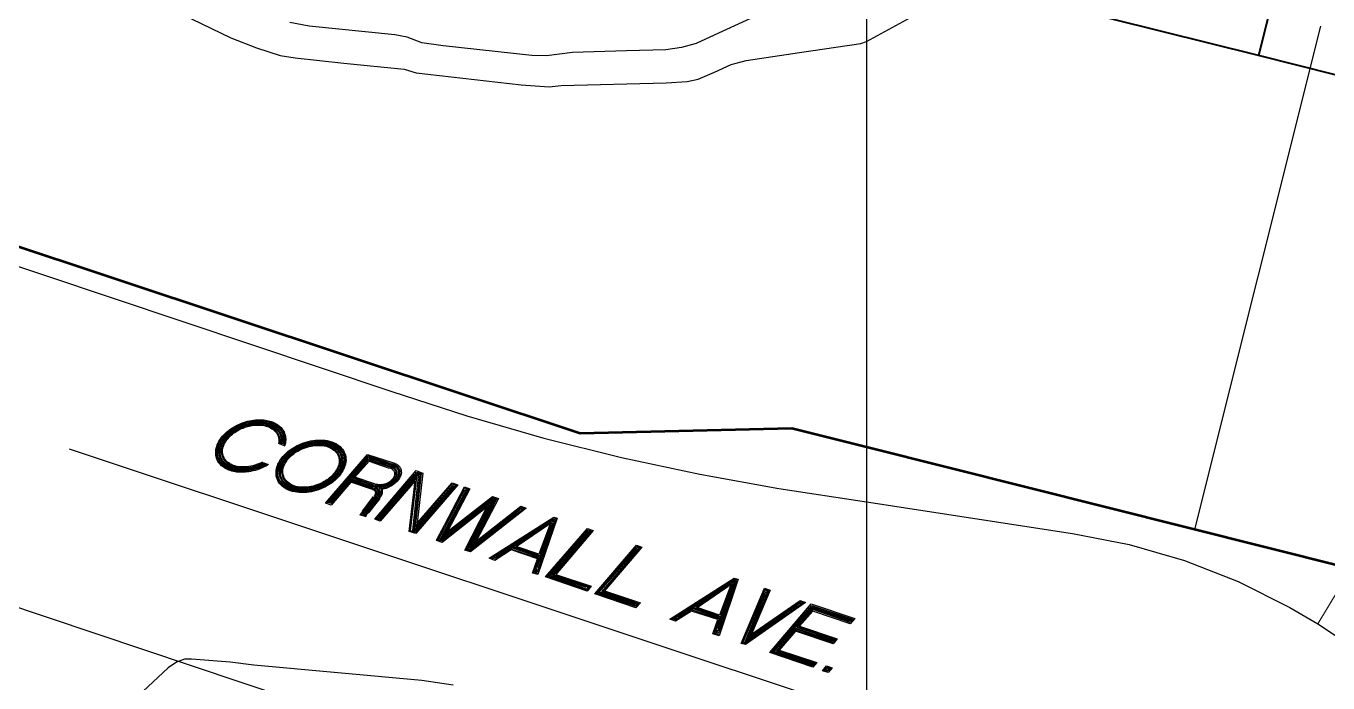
# Model space of a CAD drawing. Header units: feet. Extents: x 7 to 2308, y -319 to 1396.
# Drawn here: x 656.9 to 793.8, y -49.4 to 19.7 of the extents above; entities that cross this region are included whole.
import ezdxf

# ---------------------------------------------------------------- set-up
doc = ezdxf.new("R2010")
doc.units = ezdxf.units.FT
doc.header["$MEASUREMENT"] = 0
for name, color, linetype in [('PDF_X1003BASE$ANNOT-PE-T20', 7, 'Continuous'), ('PDF_X1003BASE$PA_NEAT_LINE', 7, 'Continuous'), ('PDF_X1003BASE$PA_PARCEL', 7, 'Continuous'), ('PDF_X1003BASE$PA_ROW', 7, 'Continuous'), ('PDF_X1003BASE$ST_STREET_CL', 7, 'Continuous'), ('PDF_X1003BASE$TR_CURB', 7, 'Continuous'), ('PDF_X1003BASE$TR_SIDEWALK', 7, 'Continuous')]:
    doc.layers.add(name, color=color, linetype=linetype)
for name, color, linetype, true_color in [('PDF_X1003BASE$BL_BUILDING', 7, 'Continuous', 0x979797), ('PDF_X1003BASE$CR_CONT_DEF', 7, 'Continuous', 0x979797), ('PDF_X1003BASE$CR_NDX_DEF', 7, 'Continuous', 0x767676)]:
    doc.layers.add(name, color=color, linetype=linetype, true_color=true_color)

msp = doc.modelspace()

# ---------------------------------------------------------------- linework, layer by layer
at = {"layer": 'PDF_X1003BASE$ANNOT-PE-T20', "lineweight": 25}
for points in [[(683.41, -24.18), (684.1, -24.45)], [(693.32, -29.03), (691.03, -28.29), (688.95, -30.68), (688.37, -30.47), (692.79, -25.35), (695.51, -26.26)], [(693.38, -28.98), (690.98, -28.13), (688.95, -30.52), (688.53, -30.42), (692.79, -25.46), (695.46, -26.37)], [(693.43, -28.87), (690.98, -28.02), (688.9, -30.42), (688.74, -30.36), (692.84, -25.57), (695.4, -26.42)], [(688.9, -30.31), (692.84, -25.67), (695.35, -26.53)], [(693.48, -28.66), (691.14, -27.86), (692.9, -25.83), (695.24, -26.63)], [(693.59, -28.61), (691.3, -27.81), (692.9, -25.94), (695.19, -26.69)], [(681.65, -26.21), (682.34, -26.42)], [(693.64, -28.5), (691.46, -27.75), (692.95, -26.05), (695.08, -26.79)], [(698.07, -27.33), (694.02, -32.07)], [(693.54, -28.77), (693.43, -28.77), (690.93, -27.91)], [(697.7, -33.4), (701.75, -28.71)], [(692.26, -31.32), (693.43, -29.78)], [(693.54, -29.78), (692.31, -31.38)], [(693.64, -29.83), (692.42, -31.38)], [(692.52, -31.43), (693.75, -29.83)], [(692.63, -31.48), (693.86, -29.89)], [(692.74, -31.48), (693.96, -29.94)], [(694.07, -29.99), (692.84, -31.54)], [(700.09, -34.31), (702.97, -28.87), (703.51, -29.09)], [(708.62, -31.22), (703.51, -35.27), (706.07, -30.05), (700.57, -34.26), (703.08, -29.35)], [(703.03, -29.14), (703.35, -29.25)], [(708.84, -30.84), (709.32, -31.06), (703.67, -35.54)], [(708.68, -31.06), (709, -31.16)], [(692.63, -31.91), (691.99, -31.7)], [(708.36, -35), (711.88, -32.66), (711.77, -32.66), (706.49, -36.12), (706.28, -36.07), (712.09, -32.28), (712.46, -32.44), (710.65, -37.56), (710.44, -37.46), (712.14, -32.76), (712.09, -32.71), (710.92, -35.86)], [(706.6, -35.96), (711.93, -32.44), (712.3, -32.6), (710.6, -37.3)], [(711.82, -32.55), (712.25, -32.66)], [(712.41, -32.5), (711.98, -32.39)], [(712.14, -32.23), (712.52, -32.34)], [(712.68, -32.18), (712.3, -32.02)], [(715.77, -39.37), (712.04, -38.15), (715.98, -33.51)], [(707.93, -35.32), (710.7, -36.23)], [(710.86, -36.07), (708.09, -35.16)], [(708.14, -35.06), (710.92, -35.96)], [(720.94, -41.13), (717.15, -39.85), (721.15, -35.27)], [(706.23, -36.39), (705.75, -36.23)], [(706.12, -36.12), (706.39, -36.23)], [(706.55, -36.07), (706.44, -36.02)], [(710.22, -37.72), (710.7, -37.88)], [(710.65, -37.67), (710.33, -37.56)], [(710.49, -37.4), (710.6, -37.4)], [(727.34, -41.4), (730.85, -39.05), (730.75, -39.05), (725.47, -42.52), (725.26, -42.47), (731.07, -38.68), (731.44, -38.84), (729.63, -43.96), (729.42, -43.85), (731.17, -39.16), (731.07, -39.16), (729.9, -42.25)], [(725.63, -42.36), (730.91, -38.89), (731.28, -39), (729.58, -43.69)], [(730.85, -38.95), (731.23, -39.11)], [(731.39, -38.95), (730.96, -38.79)], [(731.12, -38.63), (731.55, -38.73)], [(731.65, -38.57), (731.28, -38.47)], [(732.19, -45.13), (734.53, -39.53), (735.01, -39.69)], [(737.94, -41.24), (732.56, -44.97), (734.59, -40.12)], [(738.21, -40.76), (738.69, -40.97), (732.56, -45.29)], [(738, -41.13), (732.67, -44.87), (734.64, -40.01)], [(734.59, -39.8), (734.91, -39.91)], [(738.05, -40.97), (738.37, -41.08)], [(725.52, -42.47), (725.42, -42.41)], [(726.91, -41.72), (729.68, -42.63)], [(729.84, -42.47), (727.07, -41.56)], [(727.18, -41.45), (729.9, -42.41)], [(739.54, -47.42), (735.55, -46.09), (739.54, -41.45), (743.49, -42.79)], [(725.26, -42.79), (724.72, -42.63)], [(725.1, -42.52), (725.36, -42.63)], [(729.47, -43.8), (729.58, -43.85)], [(737.68, -43.59), (741.68, -44.92)], [(729.2, -44.12), (729.68, -44.28)], [(729.63, -44.07), (729.36, -43.96)]]:
    msp.add_lwpolyline(points, dxfattribs=at)
for points in [[(697.91, -27.06), (698.6, -27.33), (698.02, -32.6), (701.69, -28.34), (702.28, -28.55), (697.86, -33.67), (697.16, -33.46), (697.8, -28.13), (694.12, -32.39), (693.54, -32.18)], [(697.96, -27.22), (698.44, -27.38), (697.8, -32.98), (701.69, -28.45), (702.12, -28.61), (697.86, -33.56), (697.32, -33.4), (697.96, -27.75), (694.07, -32.28), (693.7, -32.12)], [(697.96, -27.33), (698.28, -27.43), (697.64, -33.35), (701.75, -28.61), (701.91, -28.66), (697.8, -33.46), (697.54, -33.35), (698.18, -27.38), (694.07, -32.18), (693.86, -32.12)], [(702.97, -28.77), (703.56, -28.98), (701.21, -33.46), (705.91, -29.78), (706.55, -29.99), (704.2, -34.47), (708.89, -30.79), (709.48, -31), (703.61, -35.59), (703.03, -35.43), (705.32, -30.9), (700.63, -34.63), (700.04, -34.42)], [(703.56, -35.48), (703.19, -35.38), (705.59, -30.63), (700.63, -34.47), (700.2, -34.36), (703.03, -29.03), (703.4, -29.14), (701, -33.72), (705.96, -29.89), (706.33, -30.05), (703.99, -34.74), (708.73, -30.95), (709.16, -31.11)], [(703.56, -35.38), (703.35, -35.32), (705.85, -30.31), (700.57, -34.36), (700.41, -34.31), (703.08, -29.25), (703.24, -29.3), (700.79, -33.99), (705.96, -30.05), (706.17, -30.1), (703.77, -35), (708.62, -31.11), (708.78, -31.22)], [(712.36, -31.96), (712.73, -32.07), (710.7, -37.99), (710.12, -37.83), (710.65, -36.34), (707.88, -35.38), (706.17, -36.5), (705.59, -36.28)], [(710.81, -36.18), (708.04, -35.22), (706.33, -36.28), (705.91, -36.18), (712.2, -32.12), (712.62, -32.23), (710.65, -37.78), (710.28, -37.62)], [(712.04, -32.6), (710.81, -35.86), (708.41, -35.06)], [(715.93, -33.14), (716.51, -33.35), (712.57, -37.99), (716.3, -39.21), (715.87, -39.75), (711.5, -38.25)], [(715.93, -33.3), (716.35, -33.4), (712.36, -38.04), (716.14, -39.27), (715.82, -39.64), (711.66, -38.2)], [(715.98, -33.4), (716.14, -33.46), (712.2, -38.09), (715.98, -39.32), (715.82, -39.53), (711.88, -38.15)], [(721.05, -34.9), (721.63, -35.11), (717.69, -39.69), (721.47, -40.97), (720.99, -41.51), (716.67, -40.01)], [(721.1, -35), (721.47, -35.16), (717.53, -39.75), (721.26, -41.03), (720.99, -41.35), (716.83, -39.96)], [(721.1, -35.11), (721.31, -35.22), (717.37, -39.8), (721.1, -41.08), (720.94, -41.24), (716.99, -39.91)], [(731.33, -38.36), (731.76, -38.47), (729.74, -44.44), (729.1, -44.23), (729.63, -42.73), (726.86, -41.83), (725.15, -42.89), (724.56, -42.68)], [(729.79, -42.57), (727.02, -41.61), (725.31, -42.73), (724.94, -42.57), (731.17, -38.52), (731.6, -38.68), (729.68, -44.17), (729.26, -44.07)], [(731.01, -39), (729.79, -42.25), (727.44, -41.45)], [(734.53, -39.43), (735.12, -39.64), (733.15, -44.28), (738.26, -40.71), (738.85, -40.92), (732.51, -45.35), (732.08, -45.24)], [(732.45, -45.24), (732.24, -45.19), (734.59, -39.64), (734.96, -39.8), (733.04, -44.44), (738.1, -40.87), (738.53, -41.03)], [(732.45, -45.13), (734.59, -39.91), (734.8, -39.96), (732.88, -44.6), (738, -41.03), (738.16, -41.08)], [(739.44, -41.08), (744.02, -42.63), (743.54, -43.16), (739.6, -41.83), (738.21, -43.43), (742.16, -44.76), (741.73, -45.29), (737.79, -43.96), (736.08, -45.93), (740.02, -47.26), (739.6, -47.74), (735.07, -46.2)], [(739.49, -41.24), (743.81, -42.68), (743.54, -43.05), (739.6, -41.67), (738.05, -43.48), (742, -44.81), (741.73, -45.19), (737.73, -43.85), (735.92, -45.98), (739.86, -47.32), (739.6, -47.64), (735.23, -46.14)], [(739.49, -41.35), (743.65, -42.73), (743.49, -42.89), (739.54, -41.56), (737.89, -43.53), (741.84, -44.87), (741.68, -45.03), (737.73, -43.69), (735.76, -46.04), (739.7, -47.37), (739.54, -47.53), (735.39, -46.14)], [(741.04, -47.58), (741.62, -47.8), (741.2, -48.28), (740.61, -48.12)], [(741.04, -47.69), (741.46, -47.85), (741.14, -48.17), (740.77, -48.06)], [(741.09, -47.8), (741.3, -47.9), (741.14, -48.06), (740.93, -48.01)]]:
    msp.add_lwpolyline(points, close=True, dxfattribs=at)
for centre, radius, start, end in [((693.46, -32.33), 1.55, 138.9768, 155.3354), ((693.4, -32.32), 1.44, 138.1237, 155.4182), ((693.42, -32.21), 1.3, 139.3309, 157.931)]:
    msp.add_arc(centre, radius, start, end, dxfattribs=at)
for points, knots in [([(677.54, -23.45), (677.88, -23.05), (678.3, -22.72), (679.25, -22.16), (679.81, -21.95), (680.92, -21.7), (681.5, -21.67), (682.05, -21.75)], [0, 0, 0, 0, 0.0492675, 0.0492675, 0.1032437, 0.1032437, 0.1558046, 0.1558046, 0.1558046, 0.1558046]), ([(677.63, -23.51), (677.97, -23.12), (678.38, -22.79), (679.31, -22.26), (679.84, -22.05), (680.9, -21.81), (681.46, -21.78), (681.99, -21.85)], [0, 0, 0, 0, 0.0481519, 0.0481519, 0.0999325, 0.0999325, 0.1503372, 0.1503372, 0.1503372, 0.1503372]), ([(677.72, -23.56), (678.05, -23.18), (678.46, -22.86), (679.36, -22.35), (679.87, -22.16), (680.89, -21.93), (681.42, -21.88), (681.93, -21.95)], [0, 0, 0, 0, 0.047056, 0.047056, 0.0966621, 0.0966621, 0.1449327, 0.1449327, 0.1449327, 0.1449327]), ([(681.99, -21.85), (682.42, -21.9), (682.8, -22.03), (683.35, -22.34), (683.56, -22.51), (683.86, -22.91), (683.96, -23.11), (684.06, -23.48), (684.08, -23.65), (684.07, -24), (684.04, -24.18), (683.99, -24.35)], [0, 0, 0, 0, 0.0410735, 0.0410735, 0.0720477, 0.0720477, 0.0979292, 0.0979292, 0.1171417, 0.1171417, 0.1379015, 0.1379015, 0.1379015, 0.1379015]), ([(682.05, -21.75), (682.5, -21.81), (682.88, -21.95), (683.44, -22.28), (683.66, -22.46), (683.97, -22.88), (684.07, -23.09), (684.17, -23.49), (684.19, -23.67), (684.18, -24.04), (684.14, -24.23), (684.08, -24.41)], [0, 0, 0, 0, 0.0420021, 0.0420021, 0.0740934, 0.0740934, 0.1012422, 0.1012422, 0.1215225, 0.1215225, 0.1434569, 0.1434569, 0.1434569, 0.1434569]), ([(677.83, -23.56), (678.14, -23.2), (678.52, -22.9), (679.37, -22.41), (679.86, -22.22), (680.83, -22), (681.34, -21.96), (681.82, -22.02)], [0, 0, 0, 0, 0.0445398, 0.0445398, 0.0918121, 0.0918121, 0.1379761, 0.1379761, 0.1379761, 0.1379761]), ([(677.92, -23.62), (678.23, -23.26), (678.6, -22.97), (679.43, -22.5), (679.89, -22.32), (680.82, -22.11), (681.3, -22.06), (681.77, -22.11)], [0, 0, 0, 0, 0.0434344, 0.0434344, 0.0885994, 0.0885994, 0.1326873, 0.1326873, 0.1326873, 0.1326873]), ([(678.03, -23.62), (678.32, -23.29), (678.67, -23.01), (679.44, -22.55), (679.88, -22.38), (680.76, -22.17), (681.22, -22.14), (681.67, -22.19)], [0, 0, 0, 0, 0.0409356, 0.0409356, 0.0838309, 0.0838309, 0.1258546, 0.1258546, 0.1258546, 0.1258546]), ([(678.13, -23.67), (678.4, -23.35), (678.75, -23.08), (679.49, -22.65), (679.91, -22.48), (680.75, -22.29), (681.19, -22.25), (681.61, -22.29)], [0, 0, 0, 0, 0.0398106, 0.0398106, 0.0806711, 0.0806711, 0.1206826, 0.1206826, 0.1206826, 0.1206826]), ([(681.61, -22.29), (681.99, -22.32), (682.32, -22.42), (682.8, -22.67), (682.98, -22.81), (683.25, -23.13), (683.34, -23.29), (683.43, -23.58), (683.45, -23.7), (683.47, -23.94), (683.46, -24.06), (683.44, -24.18)], [0, 0, 0, 0, 0.0354404, 0.0354404, 0.0617885, 0.0617885, 0.0833325, 0.0833325, 0.0966799, 0.0966799, 0.1108377, 0.1108377, 0.1108377, 0.1108377]), ([(681.67, -22.19), (682.05, -22.23), (682.39, -22.33), (682.89, -22.6), (683.08, -22.75), (683.36, -23.09), (683.45, -23.27), (683.54, -23.58), (683.56, -23.7), (683.57, -23.96), (683.56, -24.09), (683.53, -24.22)], [0, 0, 0, 0, 0.0364378, 0.0364378, 0.0639447, 0.0639447, 0.0867519, 0.0867519, 0.1009698, 0.1009698, 0.1160671, 0.1160671, 0.1160671, 0.1160671]), ([(681.77, -22.11), (682.17, -22.16), (682.52, -22.26), (683.03, -22.54), (683.22, -22.69), (683.5, -23.03), (683.6, -23.21), (683.69, -23.53), (683.71, -23.66), (683.72, -23.94), (683.7, -24.09), (683.67, -24.23)], [0, 0, 0, 0, 0.0378502, 0.0378502, 0.0659772, 0.0659772, 0.0890627, 0.0890627, 0.1047317, 0.1047317, 0.1214965, 0.1214965, 0.1214965, 0.1214965]), ([(681.82, -22.02), (682.24, -22.07), (682.59, -22.18), (683.12, -22.47), (683.32, -22.63), (683.61, -23), (683.71, -23.19), (683.8, -23.53), (683.82, -23.67), (683.82, -23.97), (683.8, -24.13), (683.77, -24.28)], [0, 0, 0, 0, 0.0388135, 0.0388135, 0.0680772, 0.0680772, 0.0924218, 0.0924218, 0.1090453, 0.1090453, 0.12685, 0.12685, 0.12685, 0.12685]), ([(681.93, -21.95), (682.35, -22), (682.72, -22.11), (683.26, -22.41), (683.46, -22.57), (683.75, -22.94), (683.85, -23.12), (683.95, -23.48), (683.97, -23.64), (683.97, -23.96), (683.95, -24.13), (683.9, -24.29)], [0, 0, 0, 0, 0.0401435, 0.0401435, 0.0700022, 0.0700022, 0.0946279, 0.0946279, 0.112803, 0.112803, 0.1324226, 0.1324226, 0.1324226, 0.1324226]), ([(677.77, -26.79), (677.53, -26.65), (677.32, -26.46), (677.02, -26.04), (676.92, -25.83), (676.82, -25.37), (676.81, -25.13), (676.88, -24.64), (676.96, -24.4), (677.19, -23.91), (677.35, -23.67), (677.54, -23.45)], [0, 0, 0, 0, 0.0261272, 0.0261272, 0.0483804, 0.0483804, 0.0708123, 0.0708123, 0.0945936, 0.0945936, 0.1215601, 0.1215601, 0.1215601, 0.1215601]), ([(677.82, -26.7), (677.6, -26.56), (677.4, -26.39), (677.11, -25.99), (677.02, -25.79), (676.92, -25.35), (676.91, -25.12), (676.98, -24.66), (677.06, -24.42), (677.29, -23.95), (677.45, -23.72), (677.63, -23.51)], [0, 0, 0, 0, 0.0247492, 0.0247492, 0.0457962, 0.0457962, 0.0670455, 0.0670455, 0.0900465, 0.0900465, 0.1162261, 0.1162261, 0.1162261, 0.1162261]), ([(677.87, -26.61), (677.66, -26.48), (677.47, -26.31), (677.21, -25.94), (677.12, -25.74), (677.03, -25.33), (677.02, -25.12), (677.09, -24.67), (677.16, -24.45), (677.39, -23.99), (677.55, -23.76), (677.72, -23.56)], [0, 0, 0, 0, 0.0233854, 0.0233854, 0.0432373, 0.0432373, 0.0633086, 0.0633086, 0.0855432, 0.0855432, 0.1109564, 0.1109564, 0.1109564, 0.1109564]), ([(677.98, -26.52), (677.78, -26.39), (677.6, -26.22), (677.34, -25.85), (677.26, -25.66), (677.17, -25.24), (677.17, -25.03), (677.24, -24.6), (677.32, -24.39), (677.53, -23.96), (677.67, -23.75), (677.83, -23.56)], [0, 0, 0, 0, 0.0228956, 0.0228956, 0.0425836, 0.0425836, 0.0627552, 0.0627552, 0.0835403, 0.0835403, 0.1070538, 0.1070538, 0.1070538, 0.1070538]), ([(678.03, -26.43), (677.84, -26.31), (677.67, -26.15), (677.44, -25.8), (677.36, -25.62), (677.28, -25.23), (677.28, -25.02), (677.35, -24.61), (677.42, -24.41), (677.62, -24), (677.77, -23.8), (677.92, -23.62)], [0, 0, 0, 0, 0.0215499, 0.0215499, 0.0400475, 0.0400475, 0.0590317, 0.0590317, 0.0790976, 0.0790976, 0.1018965, 0.1018965, 0.1018965, 0.1018965]), ([(678.14, -26.35), (677.96, -26.22), (677.8, -26.06), (677.57, -25.71), (677.5, -25.53), (677.43, -25.14), (677.43, -24.93), (677.51, -24.54), (677.57, -24.35), (677.76, -23.97), (677.89, -23.79), (678.03, -23.62)], [0, 0, 0, 0, 0.02111741, 0.02111741, 0.03948748, 0.03948748, 0.05858559, 0.05858559, 0.07718904, 0.07718904, 0.09809474, 0.09809474, 0.09809474, 0.09809474]), ([(678.2, -26.26), (678.03, -26.14), (677.88, -25.99), (677.67, -25.66), (677.6, -25.49), (677.53, -25.12), (677.54, -24.93), (677.61, -24.56), (677.68, -24.38), (677.86, -24.02), (677.99, -23.84), (678.13, -23.67)], [0, 0, 0, 0, 0.01979071, 0.01979071, 0.03697489, 0.03697489, 0.05487554, 0.05487554, 0.07280844, 0.07280844, 0.0930522, 0.0930522, 0.0930522, 0.0930522]), ([(683.88, -25.58), (684.22, -25.18), (684.65, -24.85), (685.7, -24.24), (686.37, -24), (687.39, -23.84), (687.73, -23.83), (688.4, -23.87), (688.72, -23.93), (689.03, -24.03)], [0, 0, 0, 0, 0.0494309, 0.0494309, 0.1137852, 0.1137852, 0.1458495, 0.1458495, 0.1763843, 0.1763843, 0.1763843, 0.1763843]), ([(683.98, -25.64), (684.31, -25.25), (684.73, -24.92), (685.76, -24.33), (686.43, -24.09), (687.42, -23.95), (687.75, -23.93), (688.38, -23.97), (688.68, -24.03), (688.98, -24.13)], [0, 0, 0, 0, 0.048312, 0.048312, 0.1116885, 0.1116885, 0.1421675, 0.1421675, 0.1711404, 0.1711404, 0.1711404, 0.1711404]), ([(684.07, -25.69), (684.4, -25.31), (684.81, -24.99), (685.82, -24.42), (686.48, -24.19), (687.45, -24.05), (687.76, -24.04), (688.36, -24.08), (688.65, -24.13), (688.92, -24.22)], [0, 0, 0, 0, 0.047208, 0.047208, 0.1096331, 0.1096331, 0.1385025, 0.1385025, 0.1658956, 0.1658956, 0.1658956, 0.1658956]), ([(684.18, -25.69), (684.49, -25.33), (684.87, -25.03), (685.82, -24.48), (686.43, -24.26), (687.35, -24.12), (687.66, -24.11), (688.26, -24.15), (688.55, -24.2), (688.82, -24.29)], [0, 0, 0, 0, 0.0446903, 0.0446903, 0.1030639, 0.1030639, 0.1317231, 0.1317231, 0.158994, 0.158994, 0.158994, 0.158994]), ([(684.27, -25.75), (684.57, -25.4), (684.95, -25.1), (685.88, -24.57), (686.49, -24.36), (687.38, -24.23), (687.67, -24.21), (688.23, -24.25), (688.51, -24.3), (688.77, -24.39)], [0, 0, 0, 0, 0.0435783, 0.0435783, 0.1009862, 0.1009862, 0.1280494, 0.1280494, 0.1537506, 0.1537506, 0.1537506, 0.1537506]), ([(684.38, -25.75), (684.66, -25.42), (685.01, -25.14), (685.88, -24.63), (686.44, -24.43), (687.29, -24.3), (687.58, -24.29), (688.13, -24.32), (688.41, -24.37), (688.66, -24.46)], [0, 0, 0, 0, 0.0410776, 0.0410776, 0.0944546, 0.0944546, 0.1212859, 0.1212859, 0.1468496, 0.1468496, 0.1468496, 0.1468496]), ([(684.47, -25.8), (684.75, -25.48), (685.09, -25.21), (685.95, -24.72), (686.5, -24.53), (687.32, -24.41), (687.59, -24.39), (688.11, -24.43), (688.37, -24.47), (688.61, -24.55)], [0, 0, 0, 0, 0.0399566, 0.0399566, 0.0923528, 0.0923528, 0.1176016, 0.1176016, 0.141605, 0.141605, 0.141605, 0.141605]), ([(688.61, -24.55), (688.89, -24.65), (689.12, -24.78), (689.45, -25.07), (689.57, -25.22), (689.74, -25.56), (689.79, -25.74), (689.82, -26.12), (689.79, -26.32), (689.69, -26.67), (689.62, -26.82), (689.45, -27.12), (689.34, -27.27), (689.22, -27.41)], [0, 0, 0, 0, 0.0273917, 0.0273917, 0.0498016, 0.0498016, 0.0704138, 0.0704138, 0.093227, 0.093227, 0.1116581, 0.1116581, 0.132273, 0.132273, 0.132273, 0.132273]), ([(688.66, -24.46), (688.95, -24.56), (689.19, -24.7), (689.54, -25.01), (689.67, -25.17), (689.85, -25.54), (689.9, -25.73), (689.92, -26.14), (689.89, -26.35), (689.78, -26.72), (689.71, -26.87), (689.54, -27.17), (689.43, -27.32), (689.32, -27.46)], [0, 0, 0, 0, 0.0286552, 0.0286552, 0.0523367, 0.0523367, 0.0742379, 0.0742379, 0.0985339, 0.0985339, 0.1170929, 0.1170929, 0.1377165, 0.1377165, 0.1377165, 0.1377165]), ([(688.77, -24.39), (689.07, -24.49), (689.32, -24.63), (689.67, -24.94), (689.81, -25.1), (689.99, -25.46), (690.04, -25.65), (690.07, -26.06), (690.05, -26.27), (689.94, -26.65), (689.86, -26.82), (689.68, -27.15), (689.56, -27.31), (689.42, -27.47)], [0, 0, 0, 0, 0.0296144, 0.0296144, 0.0537207, 0.0537207, 0.0758308, 0.0758308, 0.1002693, 0.1002693, 0.1205693, 0.1205693, 0.1433502, 0.1433502, 0.1433502, 0.1433502]), ([(688.82, -24.29), (689.13, -24.4), (689.39, -24.55), (689.77, -24.88), (689.91, -25.05), (690.1, -25.44), (690.15, -25.64), (690.18, -26.08), (690.15, -26.3), (690.03, -26.7), (689.96, -26.86), (689.77, -27.2), (689.65, -27.36), (689.52, -27.52)], [0, 0, 0, 0, 0.0308732, 0.0308732, 0.0562429, 0.0562429, 0.0796336, 0.0796336, 0.1055493, 0.1055493, 0.1259813, 0.1259813, 0.1487687, 0.1487687, 0.1487687, 0.1487687]), ([(688.92, -24.22), (689.25, -24.33), (689.51, -24.47), (689.9, -24.8), (690.04, -24.98), (690.24, -25.37), (690.29, -25.56), (690.33, -26), (690.3, -26.23), (690.18, -26.64), (690.11, -26.82), (689.9, -27.18), (689.77, -27.36), (689.63, -27.52)], [0, 0, 0, 0, 0.0318426, 0.0318426, 0.0576509, 0.0576509, 0.0812637, 0.0812637, 0.1073311, 0.1073311, 0.1295002, 0.1295002, 0.1544507, 0.1544507, 0.1544507, 0.1544507]), ([(688.98, -24.13), (689.31, -24.24), (689.59, -24.4), (689.99, -24.75), (690.14, -24.93), (690.34, -25.34), (690.4, -25.55), (690.44, -26.02), (690.4, -26.26), (690.28, -26.68), (690.2, -26.86), (689.99, -27.23), (689.86, -27.41), (689.72, -27.58)], [0, 0, 0, 0, 0.0330932, 0.0330932, 0.0601545, 0.0601545, 0.0850383, 0.0850383, 0.1125764, 0.1125764, 0.1348819, 0.1348819, 0.1598377, 0.1598377, 0.1598377, 0.1598377]), ([(689.03, -24.03), (689.38, -24.15), (689.67, -24.32), (690.08, -24.69), (690.24, -24.89), (690.45, -25.32), (690.51, -25.54), (690.54, -26.03), (690.51, -26.29), (690.37, -26.73), (690.29, -26.91), (690.08, -27.28), (689.95, -27.46), (689.81, -27.63)], [0, 0, 0, 0, 0.0343548, 0.0343548, 0.0626859, 0.0626859, 0.0888572, 0.0888572, 0.1178774, 0.1178774, 0.1403115, 0.1403115, 0.1652749, 0.1652749, 0.1652749, 0.1652749]), ([(684.66, -29.18), (684.32, -29.06), (684.03, -28.89), (683.61, -28.52), (683.45, -28.33), (683.24, -27.89), (683.19, -27.67), (683.15, -27.18), (683.19, -26.92), (683.32, -26.49), (683.4, -26.3), (683.61, -25.94), (683.74, -25.75), (683.88, -25.58)], [0, 0, 0, 0, 0.0343532, 0.0343532, 0.0626836, 0.0626836, 0.0888544, 0.0888544, 0.117874, 0.117874, 0.1403071, 0.1403071, 0.1652695, 0.1652695, 0.1652695, 0.1652695]), ([(684.72, -29.09), (684.38, -28.97), (684.1, -28.82), (683.7, -28.47), (683.55, -28.28), (683.35, -27.87), (683.29, -27.66), (683.26, -27.2), (683.29, -26.96), (683.41, -26.53), (683.49, -26.35), (683.7, -25.99), (683.83, -25.81), (683.98, -25.64)], [0, 0, 0, 0, 0.0330929, 0.0330929, 0.0601545, 0.0601545, 0.0850385, 0.0850385, 0.1125765, 0.1125765, 0.1348813, 0.1348813, 0.1598361, 0.1598361, 0.1598361, 0.1598361]), ([(684.77, -28.99), (684.45, -28.89), (684.18, -28.74), (683.79, -28.41), (683.65, -28.23), (683.45, -27.85), (683.4, -27.65), (683.36, -27.21), (683.39, -26.99), (683.51, -26.58), (683.59, -26.4), (683.79, -26.04), (683.92, -25.86), (684.07, -25.69)], [0, 0, 0, 0, 0.031841, 0.031841, 0.0576483, 0.0576483, 0.0812602, 0.0812602, 0.1073269, 0.1073269, 0.1294969, 0.1294969, 0.1544486, 0.1544486, 0.1544486, 0.1544486]), ([(684.87, -28.92), (684.56, -28.81), (684.3, -28.66), (683.93, -28.34), (683.79, -28.16), (683.6, -27.77), (683.55, -27.57), (683.51, -27.14), (683.55, -26.91), (683.66, -26.52), (683.74, -26.35), (683.93, -26.01), (684.05, -25.85), (684.18, -25.69)], [0, 0, 0, 0, 0.0308715, 0.0308715, 0.0562402, 0.0562402, 0.0796305, 0.0796305, 0.1055464, 0.1055464, 0.1259793, 0.1259793, 0.1487679, 0.1487679, 0.1487679, 0.1487679]), ([(684.93, -28.83), (684.63, -28.73), (684.38, -28.59), (684.02, -28.28), (683.89, -28.11), (683.7, -27.75), (683.65, -27.56), (683.62, -27.15), (683.65, -26.94), (683.76, -26.56), (683.83, -26.4), (684.02, -26.06), (684.14, -25.9), (684.27, -25.75)], [0, 0, 0, 0, 0.0296168, 0.0296168, 0.0537244, 0.0537244, 0.0758352, 0.0758352, 0.100274, 0.100274, 0.1205741, 0.1205741, 0.1433551, 0.1433551, 0.1433551, 0.1433551]), ([(685.03, -28.75), (684.74, -28.65), (684.5, -28.51), (684.15, -28.2), (684.02, -28.04), (683.85, -27.67), (683.8, -27.49), (683.77, -27.08), (683.8, -26.86), (683.91, -26.5), (683.98, -26.35), (684.15, -26.04), (684.26, -25.89), (684.38, -25.75)], [0, 0, 0, 0, 0.0286564, 0.0286564, 0.0523386, 0.0523386, 0.0742404, 0.0742404, 0.0985381, 0.0985381, 0.1170966, 0.1170966, 0.1377195, 0.1377195, 0.1377195, 0.1377195]), ([(685.08, -28.66), (684.81, -28.57), (684.58, -28.44), (684.24, -28.15), (684.12, -27.99), (683.95, -27.65), (683.91, -27.48), (683.88, -27.09), (683.9, -26.89), (684.01, -26.54), (684.07, -26.39), (684.24, -26.09), (684.35, -25.94), (684.47, -25.8)], [0, 0, 0, 0, 0.0273925, 0.0273925, 0.0498026, 0.0498026, 0.0704146, 0.0704146, 0.0932274, 0.0932274, 0.1116595, 0.1116595, 0.1322757, 0.1322757, 0.1322757, 0.1322757]), ([(682.38, -26.42), (681.8, -26.78), (681.15, -27.03), (680.01, -27.24), (679.51, -27.27), (678.8, -27.18), (678.57, -27.13), (678.15, -26.99), (677.96, -26.9), (677.77, -26.79)], [0, 0, 0, 0, 0.0633904, 0.0633904, 0.109594, 0.109594, 0.1310748, 0.1310748, 0.1514257, 0.1514257, 0.1514257, 0.1514257]), ([(682.26, -26.37), (681.69, -26.71), (681.04, -26.95), (679.93, -27.14), (679.45, -27.16), (678.78, -27.07), (678.57, -27.02), (678.18, -26.89), (677.99, -26.8), (677.82, -26.7)], [0, 0, 0, 0, 0.0627482, 0.0627482, 0.1063919, 0.1063919, 0.1266243, 0.1266243, 0.1457547, 0.1457547, 0.1457547, 0.1457547]), ([(682.14, -26.31), (681.57, -26.64), (680.93, -26.87), (679.85, -27.04), (679.4, -27.05), (678.77, -26.96), (678.58, -26.91), (678.21, -26.79), (678.03, -26.71), (677.87, -26.61)], [0, 0, 0, 0, 0.0620345, 0.0620345, 0.1031385, 0.1031385, 0.1221383, 0.1221383, 0.1400677, 0.1400677, 0.1400677, 0.1400677]), ([(682.04, -26.31), (681.5, -26.62), (680.89, -26.83), (679.87, -26.97), (679.44, -26.98), (678.84, -26.88), (678.65, -26.83), (678.3, -26.7), (678.13, -26.62), (677.98, -26.52)], [0, 0, 0, 0, 0.0583618, 0.0583618, 0.0977111, 0.0977111, 0.1159516, 0.1159516, 0.1332351, 0.1332351, 0.1332351, 0.1332351]), ([(681.93, -26.25), (681.37, -26.55), (680.77, -26.75), (679.8, -26.87), (679.4, -26.87), (678.83, -26.77), (678.66, -26.72), (678.33, -26.6), (678.18, -26.53), (678.03, -26.43)], [0, 0, 0, 0, 0.05945, 0.05945, 0.0989388, 0.0989388, 0.117191, 0.117191, 0.1344506, 0.1344506, 0.1344506, 0.1344506]), ([(681.83, -26.24), (681.31, -26.52), (680.74, -26.69), (679.83, -26.8), (679.44, -26.79), (678.91, -26.69), (678.74, -26.64), (678.43, -26.52), (678.28, -26.44), (678.14, -26.35)], [0, 0, 0, 0, 0.0556011, 0.0556011, 0.093435, 0.093435, 0.1109813, 0.1109813, 0.1276476, 0.1276476, 0.1276476, 0.1276476]), ([(681.73, -26.17), (681.21, -26.44), (680.65, -26.6), (679.77, -26.69), (679.41, -26.68), (678.91, -26.58), (678.75, -26.54), (678.46, -26.42), (678.33, -26.35), (678.2, -26.26)], [0, 0, 0, 0, 0.0548491, 0.0548491, 0.0904433, 0.0904433, 0.1069024, 0.1069024, 0.1225029, 0.1225029, 0.1225029, 0.1225029]), ([(695.13, -26.76), (695.24, -26.8), (695.34, -26.86), (695.48, -26.99), (695.53, -27.06), (695.61, -27.21), (695.62, -27.29), (695.63, -27.46), (695.62, -27.55), (695.55, -27.75), (695.49, -27.87), (695.4, -27.98)], [0, 0, 0, 0, 0.01159505, 0.01159505, 0.02137672, 0.02137672, 0.03051419, 0.03051419, 0.04068388, 0.04068388, 0.05400695, 0.05400695, 0.05400695, 0.05400695]), ([(695.23, -26.68), (695.36, -26.72), (695.46, -26.78), (695.62, -26.91), (695.67, -26.98), (695.75, -27.13), (695.77, -27.21), (695.78, -27.38), (695.77, -27.47), (695.73, -27.63), (695.7, -27.7), (695.62, -27.84), (695.57, -27.91), (695.51, -27.98)], [0, 0, 0, 0, 0.01251316, 0.01251316, 0.02266604, 0.02266604, 0.03196099, 0.03196099, 0.04222527, 0.04222527, 0.05090487, 0.05090487, 0.06066654, 0.06066654, 0.06066654, 0.06066654]), ([(695.29, -26.59), (695.42, -26.64), (695.54, -26.7), (695.71, -26.85), (695.77, -26.93), (695.85, -27.11), (695.88, -27.2), (695.89, -27.4), (695.88, -27.5), (695.82, -27.68), (695.79, -27.75), (695.71, -27.89), (695.66, -27.97), (695.6, -28.03)], [0, 0, 0, 0, 0.01377271, 0.01377271, 0.02519232, 0.02519232, 0.03577174, 0.03577174, 0.04751592, 0.04751592, 0.05632622, 0.05632622, 0.06609668, 0.06609668, 0.06609668, 0.06609668]), ([(695.39, -26.51), (695.54, -26.56), (695.66, -26.63), (695.84, -26.78), (695.91, -26.86), (696, -27.04), (696.02, -27.13), (696.04, -27.32), (696.03, -27.43), (695.98, -27.62), (695.94, -27.7), (695.84, -27.87), (695.78, -27.96), (695.71, -28.04)], [0, 0, 0, 0, 0.01474249, 0.01474249, 0.02660119, 0.02660119, 0.03740306, 0.03740306, 0.04929965, 0.04929965, 0.05984795, 0.05984795, 0.07178242, 0.07178242, 0.07178242, 0.07178242]), ([(695.44, -26.33), (695.62, -26.39), (695.76, -26.48), (695.97, -26.66), (696.05, -26.77), (696.16, -26.99), (696.19, -27.11), (696.2, -27.32), (696.19, -27.41), (696.15, -27.6), (696.11, -27.7), (696.07, -27.79)], [0, 0, 0, 0, 0.01715997, 0.01715997, 0.03142589, 0.03142589, 0.04469485, 0.04469485, 0.05501334, 0.05501334, 0.0662986, 0.0662986, 0.0662986, 0.0662986]), ([(695.44, -26.42), (695.6, -26.48), (695.74, -26.55), (695.93, -26.72), (696.01, -26.81), (696.1, -27.01), (696.13, -27.12), (696.15, -27.33), (696.13, -27.43), (696.08, -27.64), (696.03, -27.75), (695.97, -27.85)], [0, 0, 0, 0, 0.01595065, 0.01595065, 0.02902175, 0.02902175, 0.04106683, 0.04106683, 0.05276652, 0.05276652, 0.06588493, 0.06588493, 0.06588493, 0.06588493]), ([(695.55, -26.25), (695.73, -26.31), (695.88, -26.4), (696.1, -26.59), (696.19, -26.69), (696.3, -26.92), (696.33, -27.03), (696.35, -27.24), (696.34, -27.33), (696.31, -27.52), (696.27, -27.62), (696.23, -27.71)], [0, 0, 0, 0, 0.01810348, 0.01810348, 0.03278214, 0.03278214, 0.04625557, 0.04625557, 0.05659452, 0.05659452, 0.0679105, 0.0679105, 0.0679105, 0.0679105]), ([(689.81, -27.63), (689.47, -28.03), (689.05, -28.37), (688, -28.98), (687.32, -29.22), (686.31, -29.37), (685.96, -29.39), (685.29, -29.34), (684.97, -29.28), (684.66, -29.18)], [0, 0, 0, 0, 0.0494268, 0.0494268, 0.113779, 0.113779, 0.1458466, 0.1458466, 0.1763845, 0.1763845, 0.1763845, 0.1763845]), ([(689.72, -27.58), (689.38, -27.97), (688.97, -28.29), (687.93, -28.89), (687.27, -29.12), (686.28, -29.26), (685.95, -29.28), (685.32, -29.24), (685.01, -29.18), (684.72, -29.09)], [0, 0, 0, 0, 0.0483079, 0.0483079, 0.1116831, 0.1116831, 0.1421648, 0.1421648, 0.17114, 0.17114, 0.17114, 0.17114]), ([(689.63, -27.52), (689.3, -27.9), (688.89, -28.22), (687.87, -28.8), (687.21, -29.02), (686.25, -29.16), (685.94, -29.18), (685.34, -29.14), (685.05, -29.09), (684.77, -28.99)], [0, 0, 0, 0, 0.0472048, 0.0472048, 0.109631, 0.109631, 0.1385011, 0.1385011, 0.1658946, 0.1658946, 0.1658946, 0.1658946]), ([(689.52, -27.52), (689.21, -27.88), (688.82, -28.18), (687.87, -28.74), (687.26, -28.95), (686.34, -29.09), (686.03, -29.1), (685.44, -29.07), (685.15, -29.01), (684.87, -28.92)], [0, 0, 0, 0, 0.0446929, 0.0446929, 0.1030669, 0.1030669, 0.1317245, 0.1317245, 0.1589945, 0.1589945, 0.1589945, 0.1589945]), ([(689.42, -27.47), (689.12, -27.82), (688.75, -28.11), (687.81, -28.65), (687.2, -28.86), (686.31, -28.98), (686.02, -29), (685.46, -28.96), (685.19, -28.91), (684.93, -28.83)], [0, 0, 0, 0, 0.0435791, 0.0435791, 0.1009868, 0.1009868, 0.1280486, 0.1280486, 0.1537486, 0.1537486, 0.1537486, 0.1537486]), ([(689.32, -27.46), (689.03, -27.8), (688.68, -28.08), (687.81, -28.58), (687.25, -28.78), (686.41, -28.91), (686.12, -28.93), (685.56, -28.89), (685.29, -28.84), (685.03, -28.75)], [0, 0, 0, 0, 0.0410794, 0.0410794, 0.0944582, 0.0944582, 0.1212875, 0.1212875, 0.1468494, 0.1468494, 0.1468494, 0.1468494]), ([(689.22, -27.41), (688.95, -27.73), (688.6, -28), (687.75, -28.49), (687.2, -28.69), (686.38, -28.81), (686.1, -28.82), (685.58, -28.79), (685.33, -28.74), (685.08, -28.66)], [0, 0, 0, 0, 0.0399565, 0.0399565, 0.0923524, 0.0923524, 0.1176007, 0.1176007, 0.1416035, 0.1416035, 0.1416035, 0.1416035]), ([(695.71, -28.04), (695.55, -28.21), (695.36, -28.36), (694.88, -28.63), (694.57, -28.74), (694.12, -28.8), (693.98, -28.81), (693.7, -28.79), (693.57, -28.77), (693.44, -28.73)], [0, 0, 0, 0, 0.02214839, 0.02214839, 0.05164177, 0.05164177, 0.06481111, 0.06481111, 0.0772885, 0.0772885, 0.0772885, 0.0772885]), ([(695.6, -28.03), (695.47, -28.19), (695.3, -28.33), (694.88, -28.57), (694.62, -28.67), (694.21, -28.73), (694.07, -28.74), (693.8, -28.72), (693.67, -28.69), (693.55, -28.65)], [0, 0, 0, 0, 0.01963837, 0.01963837, 0.04508145, 0.04508145, 0.05803645, 0.05803645, 0.0703884, 0.0703884, 0.0703884, 0.0703884]), ([(695.51, -27.98), (695.38, -28.13), (695.22, -28.25), (694.82, -28.48), (694.56, -28.57), (694.18, -28.62), (694.06, -28.63), (693.83, -28.61), (693.71, -28.59), (693.6, -28.56)], [0, 0, 0, 0, 0.01852077, 0.01852077, 0.04299007, 0.04299007, 0.05435691, 0.05435691, 0.06514457, 0.06514457, 0.06514457, 0.06514457]), ([(695.4, -27.98), (695.29, -28.11), (695.16, -28.22), (694.82, -28.42), (694.61, -28.5), (694.28, -28.55), (694.16, -28.56), (693.92, -28.54), (693.81, -28.52), (693.71, -28.48)], [0, 0, 0, 0, 0.01603514, 0.01603514, 0.03650624, 0.03650624, 0.04761382, 0.04761382, 0.05824481, 0.05824481, 0.05824481, 0.05824481]), ([(695.97, -27.85), (695.87, -28.03), (695.73, -28.18), (695.36, -28.5), (695.09, -28.65), (694.55, -28.85), (694.27, -28.9), (693.98, -28.91)], [0, 0, 0, 0, 0.01889802, 0.01889802, 0.04611144, 0.04611144, 0.07254605, 0.07254605, 0.07254605, 0.07254605]), ([(696.07, -27.79), (695.99, -27.97), (695.86, -28.13), (695.52, -28.47), (695.28, -28.64), (694.75, -28.88), (694.46, -28.97), (694.17, -29)], [0, 0, 0, 0, 0.0185647, 0.0185647, 0.04514442, 0.04514442, 0.07266882, 0.07266882, 0.07266882, 0.07266882]), ([(696.23, -27.71), (696.15, -27.89), (696.03, -28.06), (695.7, -28.42), (695.45, -28.6), (694.9, -28.89), (694.6, -28.99), (694.3, -29.04)], [0, 0, 0, 0, 0.01883707, 0.01883707, 0.04573174, 0.04573174, 0.07139411, 0.07139411, 0.07139411, 0.07139411]), ([(693.32, -29.03), (693.39, -29.05), (693.44, -29.08), (693.53, -29.15), (693.56, -29.19), (693.6, -29.27), (693.61, -29.31), (693.62, -29.41), (693.61, -29.45), (693.59, -29.54), (693.57, -29.58), (693.53, -29.66), (693.5, -29.7), (693.47, -29.73)], [0, 0, 0, 0, 0.00681477, 0.00681477, 0.01231753, 0.01231753, 0.01734125, 0.01734125, 0.02288081, 0.02288081, 0.02768798, 0.02768798, 0.033112, 0.033112, 0.033112, 0.033112]), ([(693.37, -28.94), (693.45, -28.96), (693.52, -29), (693.62, -29.09), (693.66, -29.14), (693.7, -29.25), (693.72, -29.3), (693.72, -29.42), (693.72, -29.48), (693.67, -29.63), (693.63, -29.71), (693.56, -29.79)], [0, 0, 0, 0, 0.00810218, 0.00810218, 0.01490775, 0.01490775, 0.02125023, 0.02125023, 0.02830508, 0.02830508, 0.03779056, 0.03779056, 0.03779056, 0.03779056]), ([(693.48, -28.86), (693.57, -28.89), (693.64, -28.93), (693.75, -29.02), (693.79, -29.07), (693.85, -29.17), (693.86, -29.23), (693.88, -29.35), (693.87, -29.41), (693.84, -29.52), (693.81, -29.58), (693.75, -29.69), (693.71, -29.74), (693.67, -29.79)], [0, 0, 0, 0, 0.00904828, 0.00904828, 0.01626421, 0.01626421, 0.02280233, 0.02280233, 0.02998055, 0.02998055, 0.03665218, 0.03665218, 0.04424752, 0.04424752, 0.04424752, 0.04424752]), ([(693.53, -28.77), (693.63, -28.8), (693.72, -28.85), (693.84, -28.96), (693.89, -29.02), (693.95, -29.15), (693.97, -29.22), (693.98, -29.36), (693.97, -29.44), (693.93, -29.57), (693.91, -29.62), (693.84, -29.74), (693.8, -29.79), (693.76, -29.84)], [0, 0, 0, 0, 0.01029011, 0.01029011, 0.01874623, 0.01874623, 0.026543, 0.026543, 0.03518184, 0.03518184, 0.04199202, 0.04199202, 0.04958719, 0.04958719, 0.04958719, 0.04958719]), ([(693.93, -28.91), (693.99, -28.97), (694.03, -29.04), (694.08, -29.2), (694.09, -29.28), (694.08, -29.46), (694.05, -29.56), (693.97, -29.73), (693.92, -29.82), (693.85, -29.9)], [0, 0, 0, 0, 0.00792715, 0.00792715, 0.0155828, 0.0155828, 0.02464993, 0.02464993, 0.03394543, 0.03394543, 0.03394543, 0.03394543]), ([(694.17, -28.99), (694.21, -29.06), (694.23, -29.14), (694.24, -29.31), (694.23, -29.4), (694.18, -29.56), (694.15, -29.63), (694.07, -29.77), (694.02, -29.84), (693.96, -29.9)], [0, 0, 0, 0, 0.00757217, 0.00757217, 0.01598016, 0.01598016, 0.02306929, 0.02306929, 0.03088782, 0.03088782, 0.03088782, 0.03088782]), ([(694.31, -29.05), (694.34, -29.14), (694.34, -29.23), (694.33, -29.44), (694.3, -29.55), (694.2, -29.76), (694.13, -29.86), (694.05, -29.95)], [0, 0, 0, 0, 0.00883843, 0.00883843, 0.01943458, 0.01943458, 0.03055358, 0.03055358, 0.03055358, 0.03055358]), ([(692.31, -31.78), (692.33, -31.71), (692.36, -31.65), (692.43, -31.53), (692.48, -31.47), (692.53, -31.42)], [0, 0, 0, 0, 0.00637437, 0.00637437, 0.01323888, 0.01323888, 0.01323888, 0.01323888]), ([(692.43, -31.8), (692.45, -31.73), (692.48, -31.67), (692.54, -31.54), (692.59, -31.48), (692.63, -31.42)], [0, 0, 0, 0, 0.00656922, 0.00656922, 0.01362927, 0.01362927, 0.01362927, 0.01362927]), ([(692.53, -31.84), (692.54, -31.78), (692.57, -31.71), (692.64, -31.59), (692.68, -31.53), (692.73, -31.47)], [0, 0, 0, 0, 0.00630577, 0.00630577, 0.01318177, 0.01318177, 0.01318177, 0.01318177]), ([(692.62, -31.9), (692.64, -31.83), (692.66, -31.77), (692.72, -31.64), (692.77, -31.58), (692.82, -31.53)], [0, 0, 0, 0, 0.00626821, 0.00626821, 0.01328111, 0.01328111, 0.01328111, 0.01328111])]:
    msp.add_open_spline(points, degree=3, knots=knots, dxfattribs=at)
at = {"layer": 'PDF_X1003BASE$BL_BUILDING', "lineweight": 25}
msp.add_lwpolyline([(792.96, 19.69), (779.74, -33.24)], dxfattribs=at)
at = {"layer": 'PDF_X1003BASE$CR_CONT_DEF', "lineweight": 25}
for points in [[(664.11, 25.4), (678.4, 18.47), (681.12, 17.4), (683.62, 16.6), (685.17, 16.34), (690.29, 15.8), (696.63, 15.16), (697.91, 14.79), (708.94, 13.51), (711.88, 13.3), (713.16, 13.46), (724.19, 13.72), (726.38, 13.88), (727.55, 14.1), (729.26, 14.84), (731.01, 15.64), (732.61, 16.07), (738.21, 16.92), (744.66, 17.88), (745.25, 18.09), (753.35, 22.52)], [(733.89, 20.87), (729.68, 18.95), (727.34, 17.88), (725.79, 17.45), (724.14, 17.19), (720.03, 17.08), (714.33, 16.92), (711.61, 16.55), (710.06, 16.6), (700.73, 17.61), (698.5, 17.93), (696.95, 18.52), (695.67, 18.79), (686.66, 19.69), (684.63, 20.07)]]:
    msp.add_lwpolyline(points, dxfattribs=at)
at = {"layer": 'PDF_X1003BASE$CR_NDX_DEF', "lineweight": 25}
msp.add_lwpolyline([(701.8, -49.61), (698.5, -49.13), (680.85, -47.53), (678.34, -47.21), (674.29, -46.89), (673.55, -46.89), (672.69, -47.21), (671.84, -47.8), (668.64, -50.78)], dxfattribs=at)
at = {"layer": 'PDF_X1003BASE$PA_NEAT_LINE', "lineweight": 25}
msp.add_lwpolyline([(745.25, 225.56), (745.25, 102.43), (745.25, 26.89), (745.25, -24.61), (745.25, -87.46), (745.25, -200.37), (745.25, -318.49)], dxfattribs=at)
at = {"layer": 'PDF_X1003BASE$PA_PARCEL', "lineweight": 40}
for points in [[(792.48, 40.7), (990.42, -8.93), (1038.51, 183.09), (990.42, -8.93), (792.48, 40.7), (786.46, 16.6), (745.25, 26.89), (743.01, 27.48), (695.72, 26.41), (635.7, 55.94), (587.98, 71.4), (519.64, 94.12)], [(1615.06, 16.18), (1612.72, 15.7), (1455.56, -14.43), (1275.85, -48.81), (1276.65, 2.42), (1038.56, -47), (786.46, 16.6)]]:
    msp.add_lwpolyline(points, dxfattribs=at)
at = {"layer": 'PDF_X1003BASE$PA_ROW', "lineweight": 53}
msp.add_lwpolyline([(1273.88, -200.85), (1163.9, -199.41), (1048.85, -197.92), (929.86, -196.37), (826.6, -195.09), (825.96, -194.4), (825.32, -193.76), (825.69, -165.08), (825.91, -160.12), (826.39, -155.22), (827.19, -150.37), (835.29, -107.61, 0.228665), (817.96, -43.53), (795.63, -37.24), (745.25, -24.61), (737.41, -22.63), (715.13, -23.17), (519.64, 41.87)], format="xyb", dxfattribs=at)
at = {"layer": 'PDF_X1003BASE$ST_STREET_CL', "lineweight": 25}
msp.add_lwpolyline([(886.57, -228.84), (826.23, -228.04), (791.9, -227.61), (792.69, -164.65), (795.15, -69.28), (745.25, -52.7), (661.44, -24.82)], dxfattribs=at)
at = {"layer": 'PDF_X1003BASE$TR_CURB', "lineweight": 25}
for points in [[(519.64, 40.16), (695.24, -18.69), (703.24, -21.3), (711.34, -23.65), (719.5, -25.67), (727.71, -27.43), (736.03, -28.93), (745.25, -30.36), (766.89, -33.67), (772.86, -34.84), (778.67, -36.5), (784.33, -38.73), (789.76, -41.45), (792.69, -43.16), (794.88, -44.6), (799.79, -48.22), (804.26, -52.28)], [(583.18, -16.98), (745.25, -71.41)]]:
    msp.add_lwpolyline(points, dxfattribs=at)
at = {"layer": 'PDF_X1003BASE$TR_SIDEWALK', "lineweight": 18}
msp.add_lwpolyline([(792.69, -43.16), (797.07, -35.91), (802.29, -39.16), (807.09, -42.89), (811.57, -47.05), (815.62, -51.58), (819.19, -56.54), (822.34, -61.82), (824.89, -67.31), (826.97, -73.07), (828.47, -78.98), (829.37, -85.01), (829.69, -91.14), (829.48, -97.22), (828.63, -103.29), (826.33, -115.72)], dxfattribs=at)

doc.saveas('drawing.dxf')
